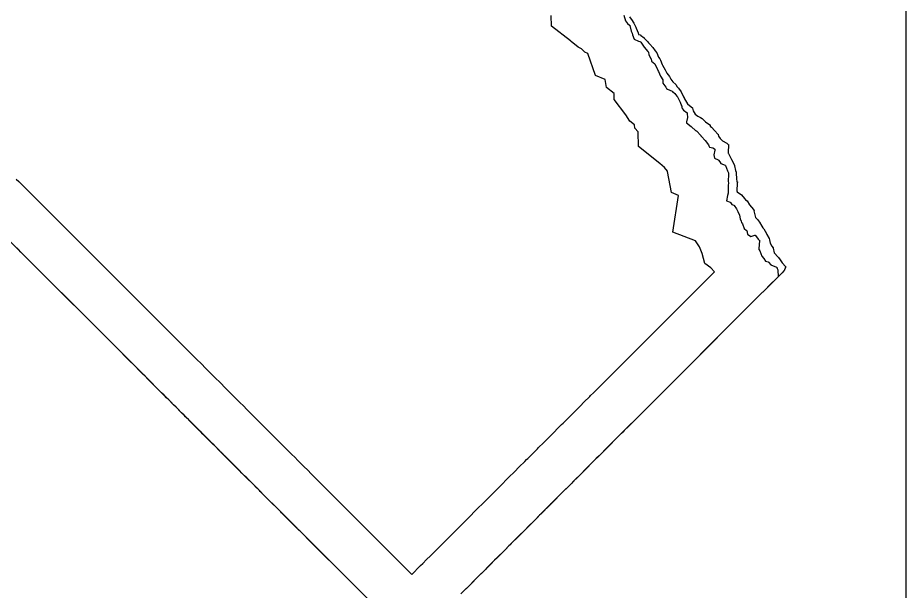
# Model space of a CAD drawing. Header units: millimetres. Extents: x 0 to 500, y 0 to 700.
# Drawn here: x 371.7 to 500, y 86.5 to 169.3 of the extents above; entities that cross this region are included whole.
import ezdxf

# ---------------------------------------------------------------- set-up
doc = ezdxf.new("R2010")
doc.units = ezdxf.units.MM
for name, color, linetype in [('CORTE', 1, 'Continuous'), ('GRABADO', 5, 'Continuous'), ('HOJA', 8, 'Continuous')]:
    doc.layers.add(name, color=color, linetype=linetype)

msp = doc.modelspace()

# ---------------------------------------------------------------- linework, layer by layer
at = {"layer": 'CORTE'}
for points in [[(371.52, 146.01), (371.88, 145.65), (375.88, 141.65), (376.23, 141.3), (376.77, 140.76), (377.12, 140.41), (378.06, 139.47), (391.6, 125.93), (392.04, 125.49), (392.49, 125.04), (392.93, 124.6), (393.38, 124.15), (395.16, 122.37), (395.6, 121.93), (396.06, 121.47), (396.52, 121.01), (396.97, 120.56), (397.43, 120.1), (398.33, 119.2), (398.75, 118.78), (399.18, 118.35), (399.54, 117.99), (400.19, 117.34), (400.98, 116.55), (401.67, 115.86), (402.07, 115.46), (402.34, 115.18), (402.49, 115.04), (402.82, 114.71), (403.15, 114.38), (403.81, 113.72), (404.3, 113.23), (404.81, 112.72), (405.21, 112.32), (405.72, 111.81), (406.17, 111.36), (406.68, 110.85), (407.08, 110.45), (407.6, 109.93), (408.51, 109.02), (409.03, 108.5), (411.32, 106.21), (411.71, 105.82), (412.17, 105.36), (412.55, 104.98), (413.08, 104.45), (413.54, 103.99), (414.16, 103.37), (414.37, 103.16), (414.66, 102.87), (414.78, 102.75), (416.27, 101.26), (417.91, 99.62), (418.71, 98.82), (419.2, 98.33), (420.26, 97.27), (420.64, 96.89), (421.26, 96.27), (421.41, 96.12), (421.9, 95.63), (428.63, 88.91), (429.01, 89.29), (429.46, 89.75), (429.89, 90.18), (430.21, 90.5), (430.75, 91.04), (431.32, 91.61), (431.89, 92.18), (432.41, 92.69), (432.92, 93.2), (434.34, 94.63), (435.07, 95.35), (435.63, 95.92), (435.97, 96.26), (436.12, 96.4), (436.56, 96.85), (437.1, 97.38), (437.68, 97.97), (438.22, 98.5), (438.81, 99.1), (439.29, 99.58), (439.83, 100.11), (440.02, 100.3), (440.55, 100.83), (441.32, 101.6), (442.65, 102.94), (443.43, 103.71), (444.14, 104.43), (444.95, 105.23), (445.2, 105.48), (445.35, 105.64), (446.38, 106.66), (446.77, 107.05), (446.93, 107.22), (447.63, 107.91), (448.16, 108.44), (448.6, 108.89), (450.25, 110.54), (450.47, 110.76), (451.01, 111.29), (451.64, 111.92), (452.8, 113.08), (453.67, 113.96), (454.12, 114.4), (454.33, 114.62), (454.43, 114.72), (454.85, 115.14), (455.26, 115.55), (455.68, 115.96), (456.09, 116.37), (458.16, 118.44), (461.58, 121.87), (472.3, 132.58), (471.78, 133.18), (471.78, 133.2), (470.91, 133.8), (470.56, 135.26), (470.14, 136.23), (469.58, 137.09), (466.32, 138.33), (467.11, 143.62), (466.09, 144.06), (465.55, 147.11), (465.51, 147.16), (465.08, 147.66), (464.43, 148.23), (461.33, 150.69), (461.3, 152.8), (460.8, 153.36), (460.76, 153.83), (460.1, 154.36), (459.52, 155.27), (457.82, 157.47), (457.83, 158.35), (456.71, 159.23), (456.53, 160.37), (455.15, 160.95), (454.02, 164.13), (453.62, 164.31), (453.11, 164.82), (452.63, 165.05), (451.61, 165.85), (451.51, 165.96), (448.81, 168.1), (448.74, 169.62)], [(460.04, 169.45), (460.42, 168.9), (460.57, 168.68), (460.68, 168.53), (460.68, 168.53), (460.69, 168.52), (460.96, 167.93), (461.02, 167.81), (461.02, 167.81), (461.32, 167.14), (461.32, 167.14), (461.32, 167.13), (461.37, 166.88), (461.62, 166.82), (461.63, 166.81), (461.63, 166.81), (461.64, 166.81), (461.65, 166.8), (462.17, 166.38), (462.17, 166.37), (462.65, 165.86), (462.66, 165.85), (462.79, 165.67), (462.96, 165.46), (463.41, 164.98), (463.41, 164.98), (463.75, 164.52), (463.97, 164.22), (463.97, 164.22), (463.97, 164.21), (464.24, 163.63), (464.42, 163.35), (464.42, 163.35), (464.51, 163.15), (464.51, 163.15), (464.76, 162.55), (464.81, 162.44), (465.2, 161.79), (465.21, 161.78), (465.28, 161.59), (465.45, 161.3), (465.8, 160.82), (465.8, 160.81), (466.02, 160.44), (466.3, 160.02), (466.72, 159.68), (466.72, 159.68), (466.73, 159.67), (466.73, 159.67), (466.95, 159.34), (467.11, 159.11), (467.51, 158.6), (467.52, 158.6), (467.52, 158.59), (467.85, 157.9), (467.92, 157.74), (467.94, 157.7), (467.98, 157.61), (468.4, 156.87), (468.95, 156.44), (468.95, 156.44), (469.12, 156.29), (469.12, 156.29), (469.12, 156.29), (469.13, 156.28), (469.13, 156.27), (469.14, 156.27), (469.14, 156.26), (469.25, 155.87), (469.53, 155.38), (469.92, 155.1), (470.3, 154.88), (470.54, 154.75), (470.55, 154.75), (470.56, 154.75), (470.56, 154.74), (471.02, 154.28), (471.66, 153.82), (471.66, 153.82), (471.66, 153.82), (471.67, 153.81), (471.67, 153.81), (471.68, 153.8), (471.68, 153.79), (471.68, 153.78), (471.68, 153.78), (471.71, 153.62), (471.87, 153.51), (471.87, 153.5), (471.88, 153.5), (472.35, 152.97), (472.82, 152.49), (472.83, 152.49), (472.83, 152.48), (472.83, 152.48), (472.84, 152.47), (472.84, 152.46), (472.92, 152.19), (473.16, 151.84), (473.49, 151.51), (474.1, 151.2), (474.11, 151.19), (474.12, 151.19), (474.12, 151.18), (474.31, 151), (474.31, 150.99), (474.32, 150.99), (474.32, 150.98), (474.32, 150.97), (474.33, 150.96), (474.33, 150.95), (474.33, 150.95), (474.3, 149.85), (474.31, 149.74), (474.34, 149.7), (474.34, 149.7), (474.4, 149.61), (474.4, 149.61), (474.78, 148.82), (475.02, 148.39), (475.02, 148.38), (475.22, 147.94), (475.22, 147.93), (475.22, 147.93), (475.36, 147.23), (475.45, 146.99), (475.45, 146.98), (475.46, 146.97), (475.46, 146.97), (475.46, 146.84), (475.51, 146.05), (475.56, 145.66), (475.61, 145.6), (475.61, 145.59), (475.62, 145.58), (475.62, 145.56), (475.62, 145.56), (475.63, 145.55), (475.62, 145.53), (475.62, 145.53), (475.58, 145.41), (475.53, 144.3), (475.57, 144.16), (476.2, 143.74), (476.2, 143.73), (476.21, 143.73), (476.21, 143.73), (476.66, 143.21), (476.66, 143.21), (476.81, 143.02), (477.02, 142.88), (477.02, 142.88), (477.03, 142.87), (477.03, 142.86), (477.04, 142.86), (477.39, 142.27), (477.95, 141.6), (477.95, 141.6), (477.98, 141.56), (478.01, 141.53), (478.01, 141.53), (478.02, 141.52), (478.02, 141.52), (478.02, 141.51), (478.02, 141.5), (478.03, 141.49), (478.03, 141.48), (478.03, 141.48), (478.03, 141.47), (478.02, 141.41), (478.23, 140.47), (478.51, 140.14), (478.82, 139.78), (478.82, 139.77), (479.17, 139.21), (479.17, 139.21), (479.3, 138.94), (479.42, 138.8), (479.42, 138.79), (479.82, 138.14), (479.82, 138.14), (479.88, 138), (480.22, 137.43), (480.22, 137.42), (480.22, 137.41), (480.22, 137.41), (480.26, 137.24), (480.38, 136.76), (480.59, 136.3), (480.79, 136.06), (480.79, 136.06), (480.8, 136.05), (480.8, 136.04), (480.8, 136.04), (480.8, 136.03), (480.93, 135.37), (480.95, 135.35), (481.51, 134.7), (481.51, 134.7), (481.53, 134.67), (481.56, 134.66), (481.57, 134.66), (481.57, 134.66), (481.58, 134.66), (481.58, 134.65), (481.59, 134.65), (481.6, 134.64), (481.6, 134.64), (481.6, 134.63), (482.1, 133.89), (482.58, 133.37), (482.58, 133.37), (482.59, 133.36), (482.59, 133.35), (482.59, 133.35), (482.59, 133.34), (482.6, 133.33), (482.6, 133.32), (482.6, 133.31), (482.6, 133.3), (482.59, 133.3), (482.59, 133.29), (482.36, 132.75), (482.36, 132.74), (482.35, 132.74), (482.35, 132.73), (482.34, 132.73), (482.08, 132.46), (480.97, 131.36), (480.15, 130.54), (479.54, 129.92), (478.98, 129.37), (461.48, 111.87), (458.52, 108.9), (456.72, 107.11), (456.37, 106.75), (456.01, 106.39), (455.65, 106.04), (455.29, 105.67), (455.2, 105.59), (455.01, 105.4), (454.63, 105.01), (453.87, 104.26), (452.87, 103.25), (452.32, 102.7), (451.86, 102.24), (451.66, 102.05), (451.66, 102.05), (451.66, 102.05), (450.24, 100.62), (449.85, 100.24), (449.39, 99.78), (448.79, 99.17), (448.65, 99.03), (448.65, 99.03), (448.31, 98.69), (447.42, 97.8), (447.28, 97.67), (447.28, 97.67), (447.07, 97.45), (446.37, 96.75), (445.75, 96.13), (445.08, 95.46), (443.92, 94.31), (443.25, 93.64), (442.8, 93.18), (442.63, 93.02), (442.17, 92.55), (441.75, 92.13), (441.24, 91.62), (440.77, 91.16), (440.27, 90.65), (439.8, 90.19), (439.41, 89.8), (439.29, 89.67), (439, 89.38), (438.51, 88.89), (437.88, 88.26), (436.64, 87.03), (436.2, 86.58), (435.76, 86.14)], [(428.57, 79.06), (412.91, 94.72), (412.91, 94.72), (412.48, 95.15), (412.36, 95.27), (411.82, 95.81), (411.49, 96.15), (410.57, 97.06), (410.14, 97.49), (409.45, 98.18), (408.03, 99.6), (406.74, 100.89), (406.63, 101), (406.38, 101.25), (406.2, 101.43), (405.66, 101.97), (405.27, 102.36), (404.8, 102.83), (404.47, 103.16), (404.08, 103.55), (403.74, 103.89), (401.76, 105.87), (401.31, 106.33), (400.51, 107.12), (400.07, 107.56), (399.72, 107.91), (399.28, 108.35), (398.88, 108.75), (398.45, 109.18), (398.09, 109.54), (397.66, 109.97), (397.23, 110.4), (396.66, 110.97), (396.37, 111.26), (396.09, 111.54), (395.96, 111.67), (395.73, 111.9), (395.38, 112.25), (394.78, 112.85), (394.09, 113.54), (393.53, 114.1), (393.22, 114.42), (392.85, 114.78), (392.48, 115.15), (391.71, 115.92), (391.3, 116.33), (390.91, 116.72), (390.51, 117.12), (390.11, 117.52), (389.74, 117.89), (388.19, 119.44), (387.8, 119.83), (387.42, 120.21), (387.03, 120.6), (386.65, 120.98), (369.33, 138.3)]]:
    msp.add_lwpolyline(points, dxfattribs=at)
at = {"layer": 'GRABADO'}
for points in [[(459.22, 169.66), (459.45, 168.86), (459.74, 168.46), (460.07, 168.21), (460.07, 168.21), (460.08, 168.21), (460.08, 168.2), (460.09, 168.19), (460.09, 168.19), (460.09, 168.18), (460.09, 168.18), (460.3, 167.37), (460.39, 167.18), (460.39, 167.18), (460.44, 167.06), (460.44, 167.06), (460.45, 167.05), (460.49, 166.81), (460.71, 166.22), (461.37, 165.94), (461.54, 165.89), (461.54, 165.89), (461.55, 165.89), (461.56, 165.89), (461.56, 165.88), (461.62, 165.83), (461.63, 165.83), (461.68, 165.77), (461.68, 165.76), (461.98, 165.34), (461.98, 165.34), (462.17, 165.05), (462.71, 164.43), (462.71, 164.43), (462.78, 164.35), (462.78, 164.34), (462.79, 164.33), (462.79, 164.33), (462.79, 164.32), (462.79, 164.31), (462.85, 163.96), (463.15, 163.39), (463.16, 163.38), (463.16, 163.37), (463.21, 163.04), (463.69, 162.66), (463.69, 162.66), (463.7, 162.66), (463.7, 162.65), (463.71, 162.64), (463.71, 162.64), (464.08, 161.83), (464.12, 161.74), (464.15, 161.69), (464.15, 161.69), (464.22, 161.52), (464.54, 160.85), (464.85, 160.33), (464.86, 160.32), (464.86, 160.31), (464.86, 160.3), (464.87, 160.3), (464.87, 160.29), (464.85, 159.83), (465.27, 159.29), (465.27, 159.29), (465.39, 159.1), (465.53, 158.99), (466.23, 158.68), (466.24, 158.68), (466.24, 158.67), (466.25, 158.67), (466.6, 158.37), (466.6, 158.37), (466.61, 158.36), (466.9, 157.99), (466.91, 157.99), (466.91, 157.98), (467.06, 157.67), (467.35, 157.11), (467.57, 156.59), (467.58, 156.59), (467.58, 156.58), (467.58, 156.57), (467.6, 156.28), (467.7, 156.17), (467.7, 156.17), (467.71, 156.16), (467.82, 155.96), (468.36, 155.55), (468.37, 155.54), (468.37, 155.54), (468.38, 155.54), (468.38, 155.53), (468.39, 155.52), (468.39, 155.52), (468.39, 155.51), (468.39, 155.5), (468.39, 155.49), (468.42, 154.9), (468.42, 154.89), (468.42, 154.88), (468.28, 154.28), (468.29, 154.11), (468.96, 153.58), (468.96, 153.57), (468.98, 153.56), (468.99, 153.55), (469, 153.55), (469.01, 153.55), (469.01, 153.54), (469.02, 153.54), (469.58, 153.03), (469.69, 152.96), (469.7, 152.95), (469.7, 152.95), (470.34, 152.31), (470.34, 152.31), (470.35, 152.3), (470.35, 152.3), (470.36, 152.29), (470.36, 152.28), (470.36, 152.27), (470.36, 152.27), (470.36, 152.26), (470.44, 152.17), (470.96, 151.57), (470.96, 151.57), (471.44, 150.93), (471.44, 150.93), (471.52, 150.8), (471.61, 150.63), (472.08, 150.51), (472.08, 150.51), (472.09, 150.51), (472.1, 150.5), (472.33, 150.36), (472.34, 150.35), (472.34, 150.35), (472.35, 150.34), (472.35, 150.34), (472.36, 150.33), (472.36, 150.33), (472.36, 150.32), (472.36, 150.31), (472.39, 150.2), (472.39, 150.19), (472.39, 150.18), (472.39, 150.17), (472.39, 150.17), (472.23, 149.52), (472.32, 149), (472.85, 148.78), (472.86, 148.77), (472.87, 148.77), (472.88, 148.76), (472.88, 148.75), (473.1, 148.47), (473.1, 148.47), (473.24, 148.25), (473.88, 147.99), (473.88, 147.99), (473.89, 147.98), (473.9, 147.98), (473.9, 147.97), (473.91, 147.97), (473.91, 147.96), (473.91, 147.96), (473.92, 147.95), (473.92, 147.95), (474.18, 147.19), (474.28, 147.02), (474.29, 147.01), (474.29, 147.01), (474.33, 146.89), (474.34, 146.88), (474.34, 146.87), (474.34, 146.86), (474.34, 146.66), (474.31, 145.69), (474.32, 145.43), (474.32, 145.43), (474.31, 145.11), (474.3, 144.36), (474.27, 143.99), (474.27, 143.98), (474.19, 143.65), (474.07, 142.87), (474.6, 142.67), (474.61, 142.67), (474.62, 142.66), (474.62, 142.66), (474.63, 142.66), (474.63, 142.65), (474.64, 142.64), (474.64, 142.64), (474.8, 142.33), (475.11, 142.22), (475.12, 142.21), (475.12, 142.21), (475.13, 142.21), (475.14, 142.2), (475.14, 142.2), (475.14, 142.19), (475.49, 141.68), (475.5, 141.68), (475.71, 141.3), (475.71, 141.3), (475.93, 140.79), (475.93, 140.78), (475.93, 140.78), (476.02, 140.28), (476.17, 139.91), (476.18, 139.9), (476.2, 139.75), (476.34, 139.54), (476.34, 139.54), (476.62, 138.88), (476.96, 138.58), (476.96, 138.58), (476.97, 138.57), (476.97, 138.56), (476.98, 138.56), (476.98, 138.55), (476.98, 138.55), (477.09, 138.04), (477.55, 137.73), (478.15, 137.9), (478.16, 137.9), (478.17, 137.9), (478.17, 137.9), (478.18, 137.9), (478.19, 137.89), (478.2, 137.89), (478.21, 137.89), (478.21, 137.88), (478.22, 137.88), (478.22, 137.87), (478.22, 137.87), (478.6, 137.3), (478.79, 137.16), (478.8, 137.16), (478.8, 137.15), (478.81, 137.14), (478.81, 137.14), (478.82, 137.13), (478.82, 137.12), (478.82, 137.11), (478.82, 137.11), (478.82, 137.1), (478.72, 135.99), (478.72, 135.85), (478.77, 135.8), (478.77, 135.8), (478.78, 135.79), (478.78, 135.78), (478.85, 135.63), (479.16, 134.86), (479.46, 134.51), (479.46, 134.51), (479.46, 134.51), (479.69, 134.13), (480.07, 134.05), (480.08, 134.05), (480.09, 134.04), (480.09, 134.04), (480.1, 134.04), (480.11, 134.03), (480.11, 134.03), (480.11, 134.02), (480.47, 133.6), (481.28, 133.27), (481.28, 133.27), (481.29, 133.27), (481.3, 133.26), (481.3, 133.26), (481.31, 133.25), (481.31, 133.25), (481.32, 133.24), (481.32, 133.23), (481.32, 133.23), (481.32, 133.22), (481.33, 133.22), (481.35, 133.1), (481.45, 132.87), (481.45, 132.86), (481.46, 132.86), (481.46, 132.85), (481.46, 132.84), (481.51, 131.92), (481.51, 131.92), (481.51, 131.91), (481.51, 131.91), (481.5, 131.9), (481.5, 131.89), (481.5, 131.89), (481.49, 131.88), (481.49, 131.87), (481.49, 131.87), (481.28, 131.66), (480.33, 130.72), (479.62, 130.01), (478.98, 129.37), (466.53, 116.92), (463.11, 113.49), (461.04, 111.42), (460.63, 111.01), (460.21, 110.6), (459.8, 110.19), (459.38, 109.77), (459.28, 109.67), (459.07, 109.45), (458.62, 109.01), (457.75, 108.13), (456.59, 106.97), (455.96, 106.34), (455.42, 105.81), (455.2, 105.59), (455.2, 105.59), (455.2, 105.58), (453.55, 103.94), (453.11, 103.49), (452.58, 102.96), (451.88, 102.27), (451.72, 102.1), (451.72, 102.1), (451.33, 101.71), (450.3, 100.69), (450.15, 100.53), (450.14, 100.53), (449.9, 100.28), (449.09, 99.48), (448.38, 98.76), (447.6, 97.99), (446.27, 96.65), (445.49, 95.88), (444.97, 95.35), (444.78, 95.17), (444.24, 94.63), (443.76, 94.15), (443.17, 93.55), (442.63, 93.02), (442.05, 92.43), (441.51, 91.9), (441.07, 91.45), (440.92, 91.31), (440.58, 90.97), (440.02, 90.4), (439.29, 89.68), (437.87, 88.25), (437.36, 87.74), (436.84, 87.23), (436.27, 86.66), (435.7, 86.09)], [(428.57, 79.06), (416.96, 90.67), (416.96, 90.67), (416.46, 91.17), (416.31, 91.32), (415.69, 91.94), (415.31, 92.32), (414.25, 93.38), (413.76, 93.87), (412.96, 94.67), (411.32, 96.31), (409.83, 97.8), (409.71, 97.92), (409.42, 98.21), (409.21, 98.42), (408.59, 99.04), (408.13, 99.5), (407.6, 100.03), (407.22, 100.41), (406.76, 100.87), (406.37, 101.26), (404.08, 103.55), (403.56, 104.07), (402.65, 104.98), (402.13, 105.5), (401.73, 105.9), (401.22, 106.41), (400.77, 106.86), (400.26, 107.37), (399.86, 107.77), (399.35, 108.28), (398.86, 108.77), (398.2, 109.43), (397.87, 109.76), (397.54, 110.09), (397.4, 110.24), (397.12, 110.51), (396.72, 110.91), (396.03, 111.6), (395.24, 112.39), (394.59, 113.04), (394.23, 113.4), (393.81, 113.83), (393.38, 114.25), (392.48, 115.15), (392.02, 115.61), (391.57, 116.06), (391.11, 116.53), (390.65, 116.99), (390.21, 117.42), (388.43, 119.2), (387.98, 119.65), (387.54, 120.09), (387.09, 120.54), (386.65, 120.98), (373.11, 134.52), (373.11, 134.52), (372.17, 135.46), (371.82, 135.81), (371.28, 136.35)]]:
    msp.add_lwpolyline(points, dxfattribs=at)
at = {"layer": 'HOJA'}
msp.add_lwpolyline([(0, 0), (500, 0), (500, 700), (0, 700)], close=True, dxfattribs=at)

doc.saveas('drawing.dxf')
